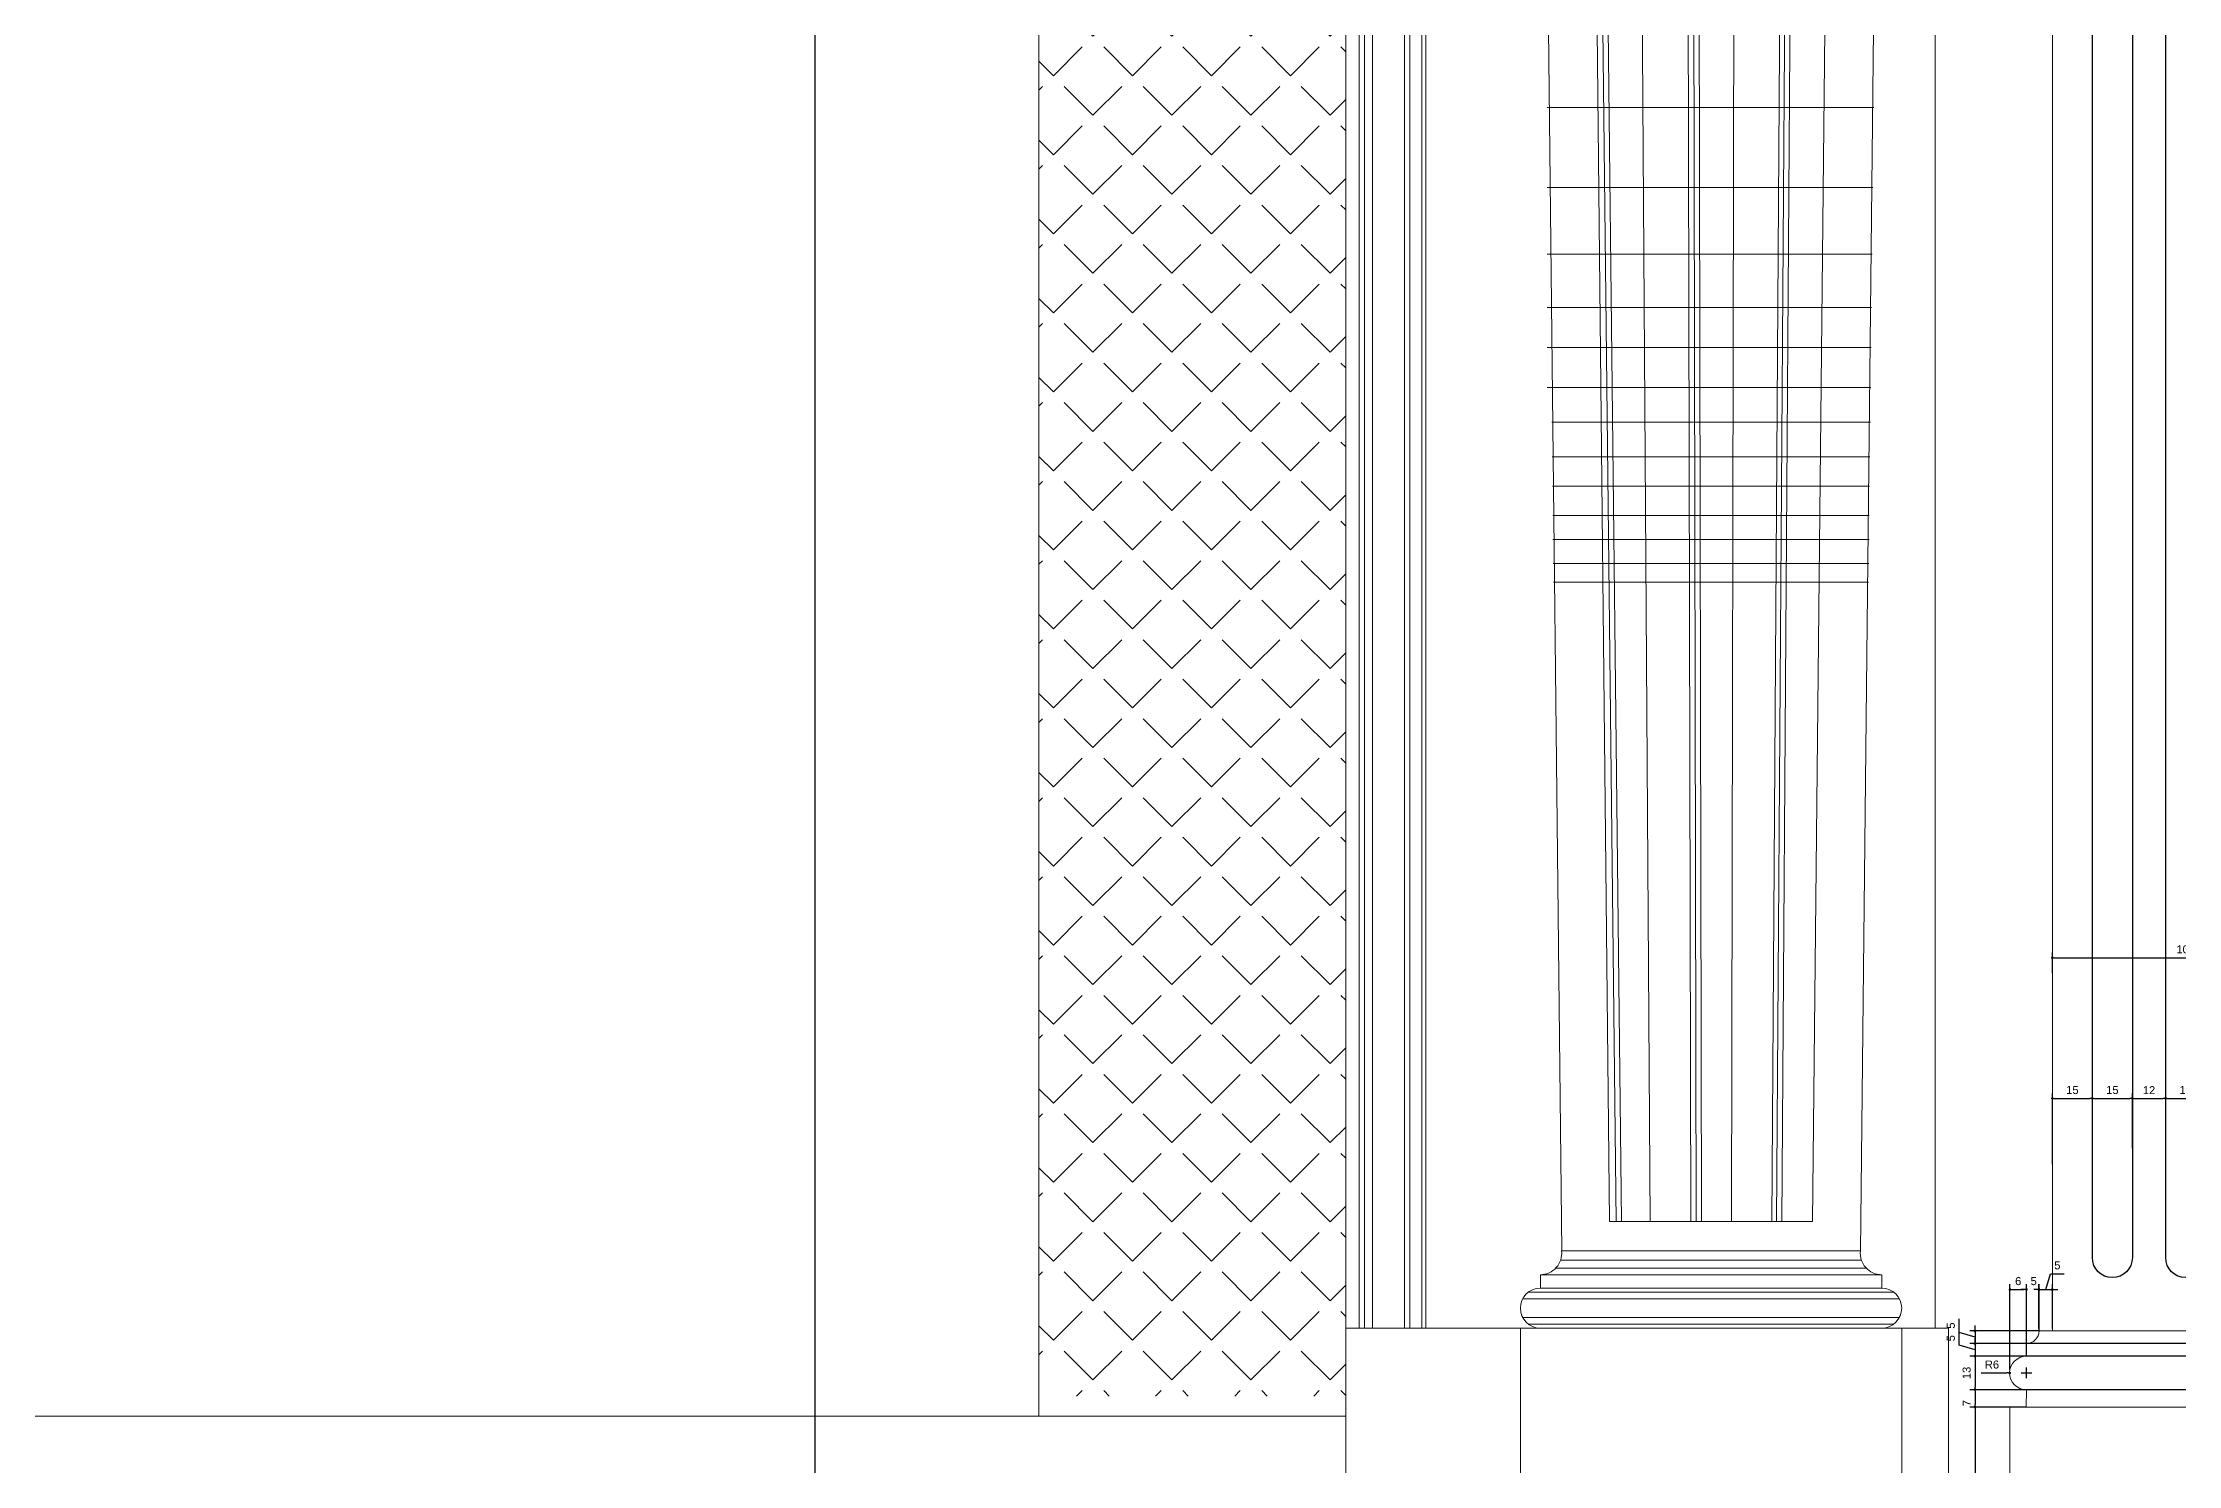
# Model space of a CAD drawing. Header units: inches. Extents: x 274057 to 444617, y 490067 to 635630.
# Drawn here: x 333125 to 333926, y 492194 to 492728 of the extents above; entities that cross this region are included whole.
import ezdxf

# ---------------------------------------------------------------- set-up
doc = ezdxf.new("R2010")
doc.units = ezdxf.units.IN
doc.header["$MEASUREMENT"] = 0
for name, color, linetype in [('CQ Grg Gypsum', 41, 'Continuous'), ('CQ PANEL DIMENSION', 1, 'Continuous'), ('CQ SPOT DETAIL DIMENSION', 9, 'Continuous'), ('Shading', 7, 'Continuous'), ('STONE_OUTLINE', 7, 'Continuous'), ('TEXT', 3, 'Continuous'), ('WOOD', 23, 'Continuous'), ('WOOD 01', 34, 'Continuous'), ('WOOD 02', 32, 'Continuous')]:
    doc.layers.add(name, color=color, linetype=linetype)
doc.layers.add('CQ Marble', color=6, linetype='Continuous', lineweight=0)
doc.styles.get("Standard").update_dxf_attribs({"font": 'arial.ttf'})
doc.dimstyles.new('chester 15', dxfattribs={"dimscale": 0.15, "dimtxt": 150, "dimasz": 100, "dimexe": 100, "dimexo": 0, "dimgap": 80, "dimtad": 1, "dimdec": 0, "dimzin": 0, "dimdsep": 46, "dimtxsty": 'Standard', "dimblk": 'DOT', "dimcen": 100, "dimclrd": 1, "dimclre": 1, "dimclrt": 3, "dimadec": 0, "dimazin": 0, "dimtfac": 1, "dimtdec": 0, "dimtofl": 0, "dimtmove": 0, "dimatfit": 3, "dimfxl": 1, "dimtolj": 1, "dimtzin": 0, "dimlwd": -1, "dimarcsym": 0})
doc.dimstyles.new('CQ 2', dxfattribs={"dimscale": 0.02, "dimtxt": 150, "dimasz": 50, "dimexe": 100, "dimexo": 0, "dimgap": 80, "dimtad": 1, "dimdec": 0, "dimzin": 0, "dimdsep": 46, "dimtxsty": 'Standard', "dimblk": 'DOT', "dimcen": 100, "dimclrd": 1, "dimclre": 1, "dimclrt": 3, "dimadec": 0, "dimazin": 0, "dimtfac": 1, "dimtdec": 0, "dimtofl": 0, "dimtmove": 0, "dimatfit": 3, "dimfxl": 1, "dimtolj": 1, "dimtzin": 0, "dimlwd": -1, "dimarcsym": 0})

# ---------------------------------------------------------------- blocks, each defined once
blk = doc.blocks.new('_Dot')
at = {"color": 0, "linetype": 'ByBlock', "lineweight": -2}
blk.add_line((-0.5, 0), (-1, 0), dxfattribs=at)
at = {"color": 0, "linetype": 'ByBlock', "const_width": 0.5}
blk.add_lwpolyline([(-0.25, 0, 1), (0.25, 0, 1)], format="xyb", close=True, dxfattribs=at)
blk = doc.blocks.new('*D1189')
at = {"layer": 'CQ SPOT DETAIL DIMENSION', "color": 1, "lineweight": -2, "transparency": 16777216}
for p, q in [((333862.92, 492230.31), (333862.92, 492262.27)), ((333869.08, 492235.29), (333869.08, 492262.27))]:
    blk.add_line(p, q, dxfattribs=at)
at = {"layer": 'CQ SPOT DETAIL DIMENSION', "color": 1, "transparency": 16777216}
blk.add_line((333863.92, 492260.27), (333868.08, 492260.27), dxfattribs=at)
at = {"layer": 'Defpoints', "color": 0, "transparency": 16777216}
for p in [(333869.08, 492260.27), (333869.08, 492235.29), (333862.92, 492230.31, -0.01)]:
    blk.add_point(p, dxfattribs=at)
at = {"layer": 'CQ SPOT DETAIL DIMENSION', "color": 1, "transparency": 16777216, "rotation": 180}
blk.add_blockref('_Dot', (333862.92, 492260.27), dxfattribs=at)
at = {"layer": 'CQ SPOT DETAIL DIMENSION', "color": 1, "transparency": 16777216}
blk.add_blockref('_Dot', (333869.08, 492260.27), dxfattribs=at)
at = {"layer": 'CQ SPOT DETAIL DIMENSION', "color": 3, "transparency": 16777216, "insert": (333866, 492263.4), "char_height": 3, "attachment_point": 5}
blk.add_mtext('\\A1;6', dxfattribs=at)
blk = doc.blocks.new('*D1190')
at = {"layer": 'CQ SPOT DETAIL DIMENSION', "color": 1, "transparency": 16777216}
for p, q in [((333868.08, 492260.28), (333867.08, 492260.28)), ((333874.76, 492260.28), (333875.76, 492260.28))]:
    blk.add_line(p, q, dxfattribs=at)
at = {"layer": 'CQ SPOT DETAIL DIMENSION', "color": 1, "lineweight": -2, "transparency": 16777216}
for p, q in [((333869.08, 492240.01), (333869.08, 492262.28)), ((333873.76, 492245.61), (333873.76, 492262.28))]:
    blk.add_line(p, q, dxfattribs=at)
at = {"layer": 'Defpoints', "color": 0, "transparency": 16777216}
for p in [(333873.76, 492260.28), (333873.76, 492245.61, -0.01), (333869.08, 492240.01, 0.01)]:
    blk.add_point(p, dxfattribs=at)
at = {"layer": 'CQ SPOT DETAIL DIMENSION', "color": 1, "transparency": 16777216}
blk.add_blockref('_Dot', (333869.08, 492260.28), dxfattribs=at)
at = {"layer": 'CQ SPOT DETAIL DIMENSION', "color": 1, "transparency": 16777216, "rotation": 180}
blk.add_blockref('_Dot', (333873.76, 492260.28), dxfattribs=at)
at = {"layer": 'CQ SPOT DETAIL DIMENSION', "color": 3, "transparency": 16777216, "insert": (333871.8, 492263.4), "char_height": 3, "attachment_point": 5}
blk.add_mtext('\\A1;5', dxfattribs=at)
blk = doc.blocks.new('*D1174')
at = {"layer": 'CQ SPOT DETAIL DIMENSION', "color": 1, "transparency": 16777216}
for p, q in [((333872.8, 492260.28), (333871.8, 492260.28)), ((333873.8, 492260.28), (333878.8, 492260.28)), ((333876.3, 492260.28), (333878.08, 492266.2)), ((333878.08, 492266.2), (333883.27, 492266.2)), ((333879.8, 492260.28), (333880.8, 492260.28))]:
    blk.add_line(p, q, dxfattribs=at)
at = {"layer": 'CQ SPOT DETAIL DIMENSION', "color": 1, "lineweight": -2, "transparency": 16777216}
for p, q in [((333873.8, 492244.74), (333873.8, 492262.28)), ((333878.8, 492245.61), (333878.8, 492262.28))]:
    blk.add_line(p, q, dxfattribs=at)
at = {"layer": 'Defpoints', "color": 0, "transparency": 16777216}
for p in [(333878.8, 492260.28), (333873.8, 492244.74, -0.01), (333878.8, 492245.61, -0.01)]:
    blk.add_point(p, dxfattribs=at)
at = {"layer": 'CQ SPOT DETAIL DIMENSION', "color": 1, "transparency": 16777216}
blk.add_blockref('_Dot', (333873.8, 492260.28), dxfattribs=at)
at = {"layer": 'CQ SPOT DETAIL DIMENSION', "color": 1, "transparency": 16777216, "rotation": 180}
blk.add_blockref('_Dot', (333878.8, 492260.28), dxfattribs=at)
at = {"layer": 'CQ SPOT DETAIL DIMENSION', "color": 3, "transparency": 16777216, "insert": (333880.68, 492269.33), "char_height": 3, "attachment_point": 5}
blk.add_mtext('\\A1;5', dxfattribs=at)
blk = doc.blocks.new('*D1175')
at = {"layer": 'CQ SPOT DETAIL DIMENSION', "color": 1, "lineweight": -2, "transparency": 16777216}
for p, q in [((333869.08, 492235.29), (333847.8, 492235.29)), ((333869.08, 492222.69), (333847.8, 492222.69))]:
    blk.add_line(p, q, dxfattribs=at)
at = {"layer": 'CQ SPOT DETAIL DIMENSION', "color": 1, "transparency": 16777216}
blk.add_line((333849.8, 492234.29), (333849.8, 492223.69), dxfattribs=at)
at = {"layer": 'Defpoints', "color": 0, "transparency": 16777216}
for p in [(333869.08, 492235.29, -0.01), (333849.8, 492222.69), (333869.08, 492222.69, -0.01)]:
    blk.add_point(p, dxfattribs=at)
at = {"layer": 'CQ SPOT DETAIL DIMENSION', "color": 1, "transparency": 16777216}
for p, rotation in [((333849.8, 492235.29), 90), ((333849.8, 492222.69), 270)]:
    blk.add_blockref('_Dot', p, dxfattribs=dict(at, rotation=rotation))
at = {"layer": 'CQ SPOT DETAIL DIMENSION', "color": 3, "transparency": 16777216, "insert": (333846.67, 492228.99), "char_height": 3, "attachment_point": 5, "rotation": 90}
blk.add_mtext('\\A1;13', dxfattribs=at)
blk = doc.blocks.new('*D1176')
at = {"layer": 'CQ SPOT DETAIL DIMENSION', "color": 1, "lineweight": -2, "transparency": 16777216}
for p, q in [((333869.08, 492222.69), (333847.8, 492222.69)), ((333869.03, 492216.16), (333847.8, 492216.16))]:
    blk.add_line(p, q, dxfattribs=at)
at = {"layer": 'CQ SPOT DETAIL DIMENSION', "color": 1, "transparency": 16777216}
blk.add_line((333849.8, 492221.69), (333849.8, 492217.16), dxfattribs=at)
at = {"layer": 'Defpoints', "color": 0, "transparency": 16777216}
for p in [(333869.08, 492222.69, -0.01), (333849.8, 492216.16), (333869.03, 492216.16, -0.01)]:
    blk.add_point(p, dxfattribs=at)
at = {"layer": 'CQ SPOT DETAIL DIMENSION', "color": 1, "transparency": 16777216}
for p, rotation in [((333849.8, 492222.69), 90), ((333849.8, 492216.16), 270)]:
    blk.add_blockref('_Dot', p, dxfattribs=dict(at, rotation=rotation))
at = {"layer": 'CQ SPOT DETAIL DIMENSION', "color": 3, "transparency": 16777216, "insert": (333846.7, 492217.66), "char_height": 3, "attachment_point": 5, "rotation": 90}
blk.add_mtext('\\A1;7', dxfattribs=at)
blk = doc.blocks.new('*D1177')
at = {"layer": 'CQ SPOT DETAIL DIMENSION', "color": 1, "lineweight": -2, "transparency": 16777216}
for p, q in [((333862.8, 492216.16), (333847.8, 492216.16)), ((333862.8, 492094.74), (333847.8, 492094.74))]:
    blk.add_line(p, q, dxfattribs=at)
at = {"layer": 'CQ SPOT DETAIL DIMENSION', "color": 1, "transparency": 16777216}
blk.add_line((333849.8, 492215.16), (333849.8, 492095.74), dxfattribs=at)
at = {"layer": 'Defpoints', "color": 0, "transparency": 16777216}
for p in [(333862.8, 492216.16, -0.01), (333849.8, 492094.74), (333862.8, 492094.74, -0.01)]:
    blk.add_point(p, dxfattribs=at)
at = {"layer": 'CQ SPOT DETAIL DIMENSION', "color": 1, "transparency": 16777216}
for p, rotation in [((333849.8, 492216.16), 90), ((333849.8, 492094.74), 270)]:
    blk.add_blockref('_Dot', p, dxfattribs=dict(at, rotation=rotation))
at = {"layer": 'CQ SPOT DETAIL DIMENSION', "color": 3, "transparency": 16777216, "insert": (333846.7, 492155.45), "char_height": 3, "attachment_point": 5, "rotation": 90}
blk.add_mtext('\\A1;121', dxfattribs=at)
blk = doc.blocks.new('*D1178')
at = {"layer": 'CQ SPOT DETAIL DIMENSION', "color": 1, "lineweight": -2, "transparency": 16777216}
for p, q in [((333878.81, 492307.31), (333878.81, 492333.92)), ((333893.8, 492313.32), (333893.8, 492333.92))]:
    blk.add_line(p, q, dxfattribs=at)
at = {"layer": 'CQ SPOT DETAIL DIMENSION', "color": 1, "transparency": 16777216}
blk.add_line((333879.81, 492331.92), (333892.8, 492331.92), dxfattribs=at)
at = {"layer": 'Defpoints', "color": 0, "transparency": 16777216}
for p in [(333893.8, 492331.92), (333893.8, 492313.32, 0.02), (333878.81, 492307.31)]:
    blk.add_point(p, dxfattribs=at)
at = {"layer": 'CQ SPOT DETAIL DIMENSION', "color": 1, "transparency": 16777216, "rotation": 180}
blk.add_blockref('_Dot', (333878.81, 492331.92), dxfattribs=at)
at = {"layer": 'CQ SPOT DETAIL DIMENSION', "color": 1, "transparency": 16777216}
blk.add_blockref('_Dot', (333893.8, 492331.92), dxfattribs=at)
at = {"layer": 'CQ SPOT DETAIL DIMENSION', "color": 3, "transparency": 16777216, "insert": (333886.31, 492335.06), "char_height": 3, "attachment_point": 5}
blk.add_mtext('\\A1;15', dxfattribs=at)
blk = doc.blocks.new('*D1179')
at = {"layer": 'CQ SPOT DETAIL DIMENSION', "color": 1, "lineweight": -2, "transparency": 16777216}
for p, q in [((333893.8, 492313.32), (333893.8, 492333.92)), ((333908.8, 492313.32), (333908.8, 492333.92))]:
    blk.add_line(p, q, dxfattribs=at)
at = {"layer": 'CQ SPOT DETAIL DIMENSION', "color": 1, "transparency": 16777216}
blk.add_line((333894.8, 492331.92), (333907.8, 492331.92), dxfattribs=at)
at = {"layer": 'Defpoints', "color": 0, "transparency": 16777216}
for p in [(333908.8, 492331.92), (333893.8, 492313.32, 0.02), (333908.8, 492313.32, 0.02)]:
    blk.add_point(p, dxfattribs=at)
at = {"layer": 'CQ SPOT DETAIL DIMENSION', "color": 1, "transparency": 16777216, "rotation": 180}
blk.add_blockref('_Dot', (333893.8, 492331.92), dxfattribs=at)
at = {"layer": 'CQ SPOT DETAIL DIMENSION', "color": 1, "transparency": 16777216}
blk.add_blockref('_Dot', (333908.8, 492331.92), dxfattribs=at)
at = {"layer": 'CQ SPOT DETAIL DIMENSION', "color": 3, "transparency": 16777216, "insert": (333901.3, 492335.06), "char_height": 3, "attachment_point": 5}
blk.add_mtext('\\A1;15', dxfattribs=at)
blk = doc.blocks.new('*D1181')
at = {"layer": 'CQ SPOT DETAIL DIMENSION', "color": 1, "lineweight": -2, "transparency": 16777216}
for p, q in [((333921.3, 492313.32), (333921.3, 492333.92)), ((333936.3, 492313.32), (333936.3, 492333.92))]:
    blk.add_line(p, q, dxfattribs=at)
at = {"layer": 'CQ SPOT DETAIL DIMENSION', "color": 1, "transparency": 16777216}
blk.add_line((333922.3, 492331.92), (333935.3, 492331.92), dxfattribs=at)
at = {"layer": 'Defpoints', "color": 0, "transparency": 16777216}
for p in [(333936.3, 492331.92), (333921.3, 492313.32, 0.02), (333936.3, 492313.32, 0.02)]:
    blk.add_point(p, dxfattribs=at)
at = {"layer": 'CQ SPOT DETAIL DIMENSION', "color": 1, "transparency": 16777216, "rotation": 180}
blk.add_blockref('_Dot', (333921.3, 492331.92), dxfattribs=at)
at = {"layer": 'CQ SPOT DETAIL DIMENSION', "color": 1, "transparency": 16777216}
blk.add_blockref('_Dot', (333936.3, 492331.92), dxfattribs=at)
at = {"layer": 'CQ SPOT DETAIL DIMENSION', "color": 3, "transparency": 16777216, "insert": (333928.8, 492335.06), "char_height": 3, "attachment_point": 5}
blk.add_mtext('\\A1;15', dxfattribs=at)
blk = doc.blocks.new('*D1173')
at = {"layer": 'CQ SPOT DETAIL DIMENSION', "color": 1, "lineweight": -2, "transparency": 16777216}
for p, q in [((333878.81, 492378.86), (333878.81, 492386.67)), ((333978.81, 492378.86), (333978.81, 492386.67))]:
    blk.add_line(p, q, dxfattribs=at)
at = {"layer": 'CQ SPOT DETAIL DIMENSION', "color": 1, "transparency": 16777216}
blk.add_line((333879.81, 492384.67), (333977.81, 492384.67), dxfattribs=at)
at = {"layer": 'Defpoints', "color": 0, "transparency": 16777216}
for p in [(333978.81, 492384.67), (333878.81, 492378.86, 0), (333978.81, 492378.86, 0)]:
    blk.add_point(p, dxfattribs=at)
at = {"layer": 'CQ SPOT DETAIL DIMENSION', "color": 1, "transparency": 16777216, "rotation": 180}
blk.add_blockref('_Dot', (333878.81, 492384.67), dxfattribs=at)
at = {"layer": 'CQ SPOT DETAIL DIMENSION', "color": 1, "transparency": 16777216}
blk.add_blockref('_Dot', (333978.81, 492384.67), dxfattribs=at)
at = {"layer": 'CQ SPOT DETAIL DIMENSION', "color": 3, "transparency": 16777216, "insert": (333928.81, 492387.8), "char_height": 3, "attachment_point": 5}
blk.add_mtext('\\A1;100', dxfattribs=at)
blk = doc.blocks.new('fireplace')
at = {"layer": 'TEXT', "lineweight": 0}
h = blk.add_hatch(dxfattribs=at)
h.set_pattern_fill('ANGLE', color=41, scale=3, angle=45, style=0)
h.set_pattern_definition([(45, (-302.687, 500390.82), (-14.8174226, 14.8174226), [15.24, -5.715]), (135, (-302.687, 500390.82), (-14.8174226, -14.8174226), [15.24, -5.715])])
h.paths.add_polyline_path([(375357.23, 530848.56), (375472.23, 530848.56), (375472.23, 530111.14), (375357.23, 530111.14)])
at = {"layer": 'CQ Marble', "lineweight": 0}
for p, q in [((375545.22, 530914.56), (375553.24, 530165.56)), ((375673.24, 530914.56), (375665.22, 530165.56)), ((375693.23, 530914.56), (375693.23, 530136.62)), ((375563.85, 530881.56), (375571.12, 530176.62)), ((375565.85, 530880.51), (375573.6, 530176.62)), ((375567.85, 530880.53), (375575.6, 530176.62)), ((375581.85, 530881.56), (375586.36, 530176.62)), ((375600.23, 530881.56), (375601.61, 530176.62)), ((375602.23, 530880.51), (375603.7, 530176.62)), ((375604.23, 530880.53), (375605.7, 530176.62)), ((375618.23, 530881.56), (375616.85, 530176.62)), ((375636.6, 530881.56), (375632.09, 530176.62)), ((375638.6, 530880.51), (375633.79, 530176.62)), ((375640.6, 530880.53), (375635.79, 530176.62)), ((375654.6, 530881.56), (375647.34, 530176.62)), ((375670.26, 530594.26), (375547.82, 530594.26)), ((375669.93, 530564.26), (375547.82, 530564.26)), ((375669.66, 530539.26), (375547.82, 530539.26)), ((375669.44, 530519.26), (375547.82, 530519.26)), ((375669.27, 530504.26), (375547.82, 530504.26)), ((375669.11, 530489.26), (375547.82, 530489.26)), ((375668.97, 530476.26), (375549.49, 530476.26)), ((375668.83, 530463.26), (375549.63, 530463.26)), ((375668.71, 530452.26), (375549.75, 530452.26)), ((375668.59, 530441.26), (375549.87, 530441.26)), ((375668.49, 530432.26), (375549.97, 530432.26)), ((375668.39, 530423.26), (375550.07, 530423.26)), ((375668.31, 530416.26), (375550.14, 530416.26)), ((375571.12, 530176.62), (375647.34, 530176.62)), ((375665.62, 530162.06), (375552.83, 530162.06)), ((375665.24, 530165.56), (375553.22, 530165.56)), ((375545.23, 530156.62), (375673.23, 530156.62)), ((375545.23, 530156.62), (375545.23, 530151.62)), ((375667.47, 530159.06), (375550.98, 530159.06)), ((375673.23, 530156.62), (375673.23, 530151.62)), ((375538.59, 530147.62), (375679.86, 530147.62)), ((375540.73, 530150.12), (375677.73, 530150.12)), ((375545.23, 530151.62), (375673.23, 530151.62)), ((375538.59, 530140.62), (375679.86, 530140.62)), ((375540.73, 530138.12), (375677.73, 530138.12)), ((375472.23, 530136.62), (375698.23, 530136.62)), ((375472.23, 530035.56), (375472.23, 530136.62)), ((375537.73, 530136.62), (375537.73, 530035.56)), ((375680.73, 530136.62), (375680.73, 529985.56)), ((375698.23, 530136.62), (375698.23, 529985.56))]:
    blk.add_line(p, q, dxfattribs=at)
for centre, radius, start, end in [((375545.2, 530164.68), 8.06, 270.18862, 6.24541), ((375673.27, 530164.71), 8.09, 174.00057, 269.72075), ((375545.23, 530144.12), 7.5, 90, 270), ((375673.23, 530144.12), 7.5, 270, 90)]:
    blk.add_arc(centre, radius, start, end, dxfattribs=at)
at = {"layer": 'Shading', "color": 40, "lineweight": 0}
for p, q in [((375500.73, 530136.62), (375500.73, 530872.06)), ((375494.23, 530136.62), (375494.23, 530865.56)), ((375479.23, 530136.62), (375479.23, 530850.56)), ((375482.23, 530136.62), (375482.23, 530853.56))]:
    blk.add_line(p, q, dxfattribs=at)
at = {"layer": 'STONE_OUTLINE', "color": 40, "lineweight": 0}
for p, q in [((375496.23, 530136.62), (375496.23, 530867.56)), ((375502.23, 530136.62), (375502.23, 530873.56)), ((375477.23, 530136.62), (375477.23, 530848.56))]:
    blk.add_line(p, q, dxfattribs=at)
at = {"layer": 'TEXT', "color": 40, "lineweight": 0}
blk.add_lwpolyline([(375472.23, 530103.56), (375472.23, 530848.56), (374402.23, 530848.56), (374402.23, 530103.56), (375472.23, 530103.56)], dxfattribs=at)
at = {"layer": 'TEXT', "color": 1, "lineweight": 0}
blk.add_lwpolyline([(375357.23, 530843.56), (374517.23, 530843.56), (374517.23, 530103.56), (375357.23, 530103.56)], close=True, dxfattribs=at)
blk = doc.blocks.new('pilaster wardrobe')
at = {"layer": 'WOOD 01', "lineweight": 0, "ltscale": 500}
blk.add_line((3399.08, -8726.1, 0), (3465.08, -8726.1, 0), dxfattribs=at)
at = {"layer": 'WOOD 01', "lineweight": 0, "ltscale": 500, "elevation": 0}
for points in [[(3349.08, -7972.52), (3449.08, -7972.52), (3449.08, -8697.52), (3349.08, -8697.52)], [(3333.08, -8726.1), (3465.08, -8726.1), (3465.08, -8847.52), (3333.08, -8847.52)]]:
    blk.add_lwpolyline(points, close=True, dxfattribs=at)
blk.add_lwpolyline([(3449.08, -8697.52), (3454.08, -8697.52, 0.414214), (3458.81, -8702.25), (3458.81, -8706.97, -1), (3458.81, -8719.57), (3458.85, -8726.1)], format="xyb", dxfattribs=at)
at = {"layer": 'WOOD 02', "color": 8, "ltscale": 100}
for p, q in [((3399.08, -8702.25, 0), (3458.81, -8702.25, 0)), ((3399.08, -8706.97, 0), (3458.81, -8706.97, 0)), ((3399.08, -8719.57, 0), (3458.81, -8719.57, 0))]:
    blk.add_line(p, q, dxfattribs=at)
at = {"layer": 'WOOD 02', "color": 8, "ltscale": 100, "elevation": 0}
for points in [[(3391.58, -8005.02), (3391.58, -8670.02, 1), (3406.58, -8670.02), (3406.58, -8005.02, 1)], [(3419.08, -8005.02), (3419.08, -8670.02, 1), (3434.08, -8670.02), (3434.08, -8005.02, 1)]]:
    blk.add_lwpolyline(points, format="xyb", close=True, dxfattribs=at)
blk = doc.blocks.new('FF-15 Cabinet elev B rev')
at = {"layer": 'CQ PANEL DIMENSION'}
blk.add_blockref('fireplace', (-369985.03, -529567.35, 0.02), dxfattribs=at)
at = {"layer": 'WOOD', "color": 0, "xscale": -0.9999857733061659, "yscale": 0.9999857733061659, "zscale": 0.9999857733061659}
blk.add_blockref('pilaster wardrobe', (9201.22, 9265.61, 0.03), dxfattribs=at)
blk = doc.blocks.new('*D1252')
at = {"layer": 'CQ SPOT DETAIL DIMENSION', "color": 1, "transparency": 16777216}
for p, q in [((333843.88, 492239.43), (333843.88, 492244.62)), ((333849.8, 492237.65), (333843.88, 492239.43)), ((333849.8, 492241.01), (333849.8, 492242.01)), ((333849.8, 492240.01), (333849.8, 492235.29)), ((333849.8, 492234.29), (333849.8, 492233.29))]:
    blk.add_line(p, q, dxfattribs=at)
at = {"layer": 'CQ SPOT DETAIL DIMENSION', "color": 1, "lineweight": -2, "transparency": 16777216}
for p, q in [((333869.08, 492240.01), (333847.8, 492240.01)), ((333869.08, 492235.29), (333847.8, 492235.29))]:
    blk.add_line(p, q, dxfattribs=at)
at = {"layer": 'Defpoints', "color": 0, "transparency": 16777216}
for p in [(333849.8, 492235.29), (333869.08, 492240.01, -0.01), (333869.08, 492235.29, -0.01)]:
    blk.add_point(p, dxfattribs=at)
at = {"layer": 'CQ SPOT DETAIL DIMENSION', "color": 1, "transparency": 16777216}
for p, rotation in [((333849.8, 492240.01), 270), ((333849.8, 492235.29), 90)]:
    blk.add_blockref('_Dot', p, dxfattribs=dict(at, rotation=rotation))
at = {"layer": 'CQ SPOT DETAIL DIMENSION', "color": 3, "transparency": 16777216, "insert": (333840.75, 492242.02), "char_height": 3, "attachment_point": 5, "rotation": 90}
blk.add_mtext('\\A1;5', dxfattribs=at)
blk = doc.blocks.new('*D1253')
at = {"layer": 'CQ SPOT DETAIL DIMENSION', "color": 1, "transparency": 16777216}
for p, q in [((333843.88, 492244.15), (333843.88, 492249.34)), ((333849.8, 492242.37), (333843.88, 492244.15)), ((333849.8, 492245.74), (333849.8, 492246.74)), ((333849.8, 492244.74), (333849.8, 492240.01)), ((333849.8, 492239.01), (333849.8, 492238.01))]:
    blk.add_line(p, q, dxfattribs=at)
at = {"layer": 'CQ SPOT DETAIL DIMENSION', "color": 1, "lineweight": -2, "transparency": 16777216}
for p, q in [((333873.8, 492244.74), (333847.8, 492244.74)), ((333869.08, 492240.01), (333847.8, 492240.01))]:
    blk.add_line(p, q, dxfattribs=at)
at = {"layer": 'Defpoints', "color": 0, "transparency": 16777216}
for p in [(333873.8, 492244.74), (333849.8, 492240.01), (333869.08, 492240.01, -0.01)]:
    blk.add_point(p, dxfattribs=at)
at = {"layer": 'CQ SPOT DETAIL DIMENSION', "color": 1, "transparency": 16777216}
for p, rotation in [((333849.8, 492244.74), 270), ((333849.8, 492240.01), 90)]:
    blk.add_blockref('_Dot', p, dxfattribs=dict(at, rotation=rotation))
at = {"layer": 'CQ SPOT DETAIL DIMENSION', "color": 3, "transparency": 16777216, "insert": (333840.75, 492246.75), "char_height": 3, "attachment_point": 5, "rotation": 90}
blk.add_mtext('\\A1;5', dxfattribs=at)
blk = doc.blocks.new('*D1448')
at = {"layer": 'CQ SPOT DETAIL DIMENSION', "color": 1, "transparency": 16777216}
blk.add_line((333852.14, 492228.99), (333861.78, 492228.99), dxfattribs=at)
at = {"layer": 'CQ SPOT DETAIL DIMENSION', "color": 1, "lineweight": -2, "transparency": 16777216}
for p, q in [((333867.08, 492228.99), (333871.08, 492228.99)), ((333869.08, 492226.99), (333869.08, 492230.99))]:
    blk.add_line(p, q, dxfattribs=at)
at = {"layer": 'Defpoints', "color": 0, "transparency": 16777216}
for p in [(333862.78, 492228.99, 0.02), (333869.08, 492228.99, 0.02)]:
    blk.add_point(p, dxfattribs=at)
at = {"layer": 'CQ SPOT DETAIL DIMENSION', "color": 1, "transparency": 16777216}
blk.add_blockref('_Dot', (333862.78, 492228.99), dxfattribs=at)
at = {"layer": 'CQ SPOT DETAIL DIMENSION', "color": 3, "transparency": 16777216, "insert": (333856.15, 492232.12), "char_height": 3, "attachment_point": 5}
blk.add_mtext('\\A1;R6', dxfattribs=at)
blk = doc.blocks.new('*D1449')
at = {"layer": 'CQ PANEL DIMENSION', "color": 1, "lineweight": -2, "transparency": 16777216}
for p, q in [((333220.1, 493519.15), (333429.81, 493519.15)), ((333147.1, 492094.74), (333429.81, 492094.74))]:
    blk.add_line(p, q, dxfattribs=at)
at = {"layer": 'CQ PANEL DIMENSION', "color": 1, "transparency": 16777216}
blk.add_line((333414.81, 493504.15), (333414.81, 492109.74), dxfattribs=at)
at = {"layer": 'Defpoints', "color": 0, "transparency": 16777216}
for p in [(333220.1, 493519.15, 0.02), (333147.1, 492094.74, 0), (333414.81, 492094.74)]:
    blk.add_point(p, dxfattribs=at)
at = {"layer": 'CQ PANEL DIMENSION', "color": 1, "transparency": 16777216, "xscale": 15, "yscale": 15, "zscale": 15}
for p, rotation in [((333414.81, 493519.15), 90), ((333414.81, 492094.74), 270)]:
    blk.add_blockref('_Dot', p, dxfattribs=dict(at, rotation=rotation))
at = {"layer": 'CQ PANEL DIMENSION', "color": 3, "transparency": 16777216, "insert": (333391.51, 492806.95), "char_height": 22.5, "attachment_point": 5, "rotation": 90}
blk.add_mtext('\\A1;1424', dxfattribs=at)
blk = doc.blocks.new('*D1452')
at = {"layer": 'CQ PANEL DIMENSION', "color": 1, "lineweight": -2, "transparency": 16777216}
for p, q in [((333857.81, 493216.74), (334106.72, 493216.74)), ((333857.81, 492094.74), (334106.72, 492094.74))]:
    blk.add_line(p, q, dxfattribs=at)
at = {"layer": 'CQ PANEL DIMENSION', "color": 1, "transparency": 16777216}
blk.add_line((334091.72, 493201.74), (334091.72, 492109.74), dxfattribs=at)
at = {"layer": 'Defpoints', "color": 0, "transparency": 16777216}
for p in [(333857.81, 493216.74, 0), (333857.81, 492094.74, 0.02), (334091.72, 492094.74)]:
    blk.add_point(p, dxfattribs=at)
at = {"layer": 'CQ PANEL DIMENSION', "color": 1, "transparency": 16777216, "xscale": 15, "yscale": 15, "zscale": 15}
for p, rotation in [((334091.72, 493216.74), 90), ((334091.72, 492094.74), 270)]:
    blk.add_blockref('_Dot', p, dxfattribs=dict(at, rotation=rotation))
at = {"layer": 'CQ PANEL DIMENSION', "color": 3, "transparency": 16777216, "insert": (334068.42, 492655.74), "char_height": 22.5, "attachment_point": 5, "rotation": 90}
blk.add_mtext('\\A1;1122', dxfattribs=at)

msp = doc.modelspace()

# ---------------------------------------------------------------- block references
at = {"layer": 'CQ Grg Gypsum'}
msp.add_blockref('FF-15 Cabinet elev B rev', (328126.61, 491676.53, 0.02), dxfattribs=at)

# ---------------------------------------------------------------- dimensions: what is measured, and where the dimension line sits
at = {"layer": 'CQ PANEL DIMENSION'}
for base, p1, p2, picture, middle in [((333414.81, 492094.74, 0.03), (333220.1, 493519.15, 0.05), (333147.1, 492094.74, 0.03), '*D1449', (333391.51, 492806.95, 0.03)), ((334091.72, 492094.74, 0.03), (333857.81, 493216.74, 0.03), (333857.81, 492094.74, 0.05), '*D1452', (334068.42, 492655.74, 0.03))]:
    dim = msp.add_linear_dim(base=base, p1=p1, p2=p2, angle=90, dimstyle='chester 15', dxfattribs=at)
    dim.commit()
    dim.dimension.update_dxf_attribs({"geometry": picture, "text_midpoint": middle})
at = {"layer": 'CQ SPOT DETAIL DIMENSION'}
for base, p1, p2, picture, middle in [((333978.81, 492384.67, 0.03), (333878.81, 492378.86, 0.03), (333978.81, 492378.86, 0.03), '*D1173', (333928.81, 492387.8, 0.03)), ((333893.8, 492331.92, 0.03), (333878.81, 492307.31, 0.03), (333893.8, 492313.32, 0.05), '*D1178', (333886.31, 492335.06, 0.03))]:
    dim = msp.add_linear_dim(base=base, p1=p1, p2=p2, dimstyle='CQ 2', dxfattribs=at)
    dim.commit()
    dim.dimension.update_dxf_attribs({"geometry": picture, "text_midpoint": middle})
for base, p1, p2, picture, middle in [((333908.8, 492331.92, 0.03), (333893.8, 492313.32, 0.05), (333908.8, 492313.32, 0.05), '*D1179', (333901.3, 492335.06, 0.03)), ((333936.3, 492331.92, 0.03), (333921.3, 492313.32, 0.05), (333936.3, 492313.32, 0.05), '*D1181', (333928.8, 492335.06, 0.03)), ((333878.8, 492260.28, 0.05), (333873.8, 492244.74, 0.05), (333878.8, 492245.61, 0.05), '*D1174', (333879.68, 492269.33, 0.05))]:
    dim = msp.add_linear_dim(base=base, p1=p1, p2=p2, dimstyle='CQ 2', override={"dimtmove": 1}, dxfattribs=at)
    dim.commit()
    dim.dimension.update_dxf_attribs({"geometry": picture, "text_midpoint": middle})
msp.add_linear_dim(base=(333921.3029, 492331.9234, 0.0305), p1=(333908.8031, 492313.3214, 0.0484), p2=(333921.3029, 492313.3214, 0.0484), dimstyle='CQ 2', override={"dimtmove": 1}, dxfattribs=at).render()
dim = msp.add_linear_dim(base=(333869.08, 492260.27, 0.05), p1=(333862.92, 492230.31, 0.05), p2=(333869.08, 492235.29, 0.05), dimstyle='CQ 2', dxfattribs=at)
dim.commit()
dim.dimension.update_dxf_attribs({"geometry": '*D1189', "text_midpoint": (333866, 492260.27, 0.05), "dimtype": 160})
dim = msp.add_linear_dim(base=(333873.76, 492260.28, 0.05), p1=(333869.08, 492240.01, 0.05), p2=(333873.76, 492245.61, 0.04), dimstyle='CQ 2', override={"dimtmove": 1}, dxfattribs=at)
dim.commit()
dim.dimension.update_dxf_attribs({"geometry": '*D1190', "text_midpoint": (333871.8, 492260.28, 0.05), "dimtype": 160})
for base, p1, p2, picture, middle in [((333849.8, 492240.01, 0.05), (333873.8, 492244.74, 0.05), (333869.08, 492240.01, 0.04), '*D1253', (333840.75, 492245.75, 0.05)), ((333849.8, 492235.29, 0.05), (333869.08, 492240.01, 0.05), (333869.08, 492235.29, 0.05), '*D1252', (333840.75, 492241.03, 0.05)), ((333849.8, 492222.69, 0.05), (333869.08, 492235.29, 0.05), (333869.08, 492222.69, 0.05), '*D1175', (333846.67, 492228.99, 0.05)), ((333849.8, 492094.74, 0.05), (333862.8, 492216.16, 0.05), (333862.8, 492094.74, 0.05), '*D1177', (333846.7, 492155.45, 0.05))]:
    dim = msp.add_linear_dim(base=base, p1=p1, p2=p2, angle=90, dimstyle='CQ 2', override={"dimtmove": 1}, dxfattribs=at)
    dim.commit()
    dim.dimension.update_dxf_attribs({"geometry": picture, "text_midpoint": middle})
dim = msp.add_radius_dim(center=(333869.08, 492228.99, 0.05), mpoint=(333862.78, 492228.99, 0.05), dimstyle='CQ 2', dxfattribs=at)
dim.commit()
dim.dimension.update_dxf_attribs({"geometry": '*D1448', "text_midpoint": (333856.15, 492228.99, 0.03), "dimtype": 164})
dim = msp.add_linear_dim(base=(333849.8, 492216.16, 0.05), p1=(333869.08, 492222.69, 0.05), p2=(333869.03, 492216.16, 0.05), angle=90, dimstyle='CQ 2', override={"dimtmove": 1}, dxfattribs=at)
dim.commit()
dim.dimension.update_dxf_attribs({"geometry": '*D1176', "text_midpoint": (333849.8, 492217.66, 0.05), "dimtype": 160})

doc.saveas('drawing.dxf')
